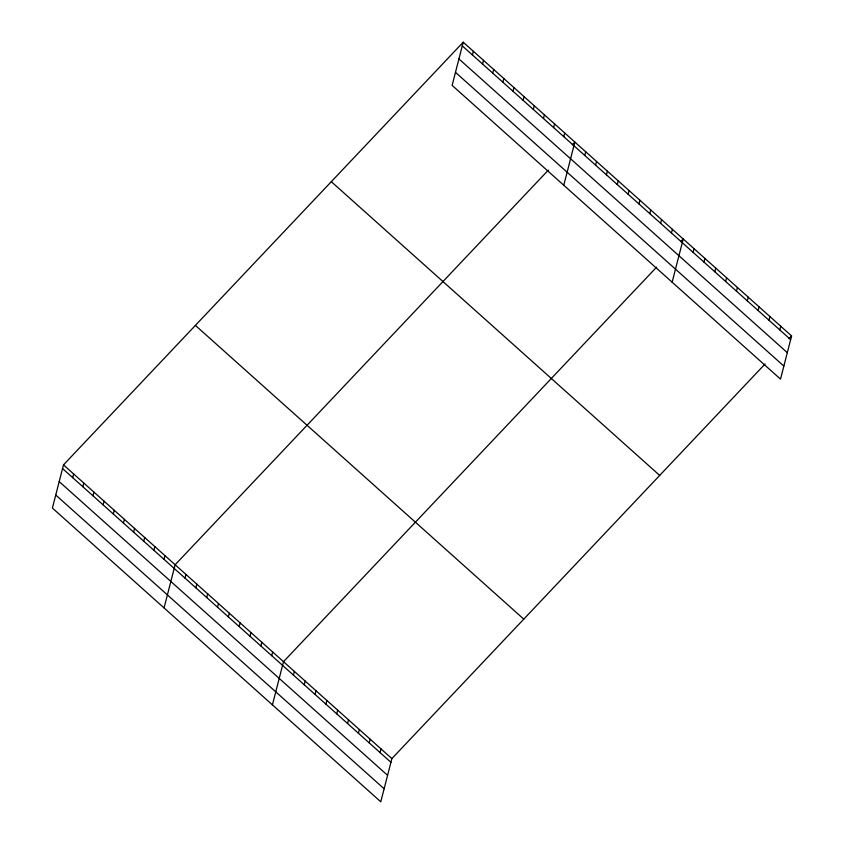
<?xml version="1.0" encoding="UTF-8"?>
<svg xmlns="http://www.w3.org/2000/svg" width="844" height="844" viewBox="0 0 844 844"><rect width="100%" height="100%" fill="white"/><g stroke="black" fill="none" stroke-linecap="round" stroke-linejoin="round"><path stroke-width="1.27" d="M463.219 42.2L452.131 85.381L780.51 379.125L791.598 335.944L463.219 42.2L63.49 464.875L52.402 508.056L380.781 801.8L391.869 758.619L765.044 364.017M72.689 477.641L73.639 473.959M82.849 486.724L83.788 483.042M92.998 495.797L93.937 492.115M103.147 504.881L104.086 501.199M113.296 513.964L114.235 510.272M123.446 523.037L124.385 519.355M133.595 532.121L134.544 528.439M143.744 541.194L144.693 537.512M153.893 550.277L154.842 546.596M164.042 559.361L164.991 555.668M164.052 607.933L175.141 564.752L548.315 170.15M185.026 578.129L185.975 574.447M195.871 587.825L196.81 584.143M206.706 597.52L207.645 593.828M217.541 607.205L218.48 603.523M228.376 616.901L229.325 613.219M239.211 626.596L240.16 622.914M250.046 636.292L250.995 632.61M260.88 645.987L261.83 642.295M271.726 655.672L272.665 651.99M272.422 704.867L283.5 661.685L656.674 267.084M293.396 675.063L294.345 671.381M304.23 684.758L305.18 681.076M472.418 54.965L473.368 51.284M315.065 694.454L316.015 690.772M482.568 64.038L483.517 60.357M325.9 704.139L326.85 700.457M492.717 73.122L493.666 69.44M336.745 713.834L337.684 710.152M502.876 82.206L503.815 78.513M347.58 723.53L348.519 719.848M513.025 91.279L513.964 87.597M358.415 733.225L359.365 729.543M523.174 100.362L524.113 96.68M369.25 742.92L370.199 739.239M533.324 109.435L534.263 105.753M380.085 752.616L381.034 748.923M543.473 118.519L544.412 114.837M553.622 127.592L554.571 123.91M563.771 136.675L564.72 132.993M563.781 185.247L574.869 142.077L572.295 144.788M584.755 155.444L585.704 151.762M595.59 165.139L596.539 161.457M606.435 174.835L607.374 171.153M617.27 184.53L618.209 180.848M628.105 194.225L629.044 190.544M638.94 203.921L639.889 200.228M649.774 213.606L650.724 209.924M660.609 223.301L661.559 219.619M671.444 232.997L672.394 229.315M672.14 282.181L683.229 239.01L680.665 241.722M693.124 252.388L694.063 248.695M703.959 262.073L704.909 258.391M714.794 271.768L715.744 268.086M725.629 281.463L726.578 277.781M736.464 291.159L737.413 287.477M747.309 300.854L748.248 297.172M758.144 310.539L759.083 306.857M768.979 320.235L769.928 316.553M779.814 329.93L780.763 326.248M789.024 338.655L791.598 335.944M462.269 45.882L790.649 339.626M458.925 58.922L787.304 352.655M455.475 72.341L783.854 366.085M331.312 181.682L659.691 475.425M195.397 325.394L523.776 619.137M63.49 464.875L391.869 758.619M62.54 468.568L390.92 762.301M59.196 481.597L387.575 775.341M55.746 495.027L384.125 788.771"/></g></svg>
